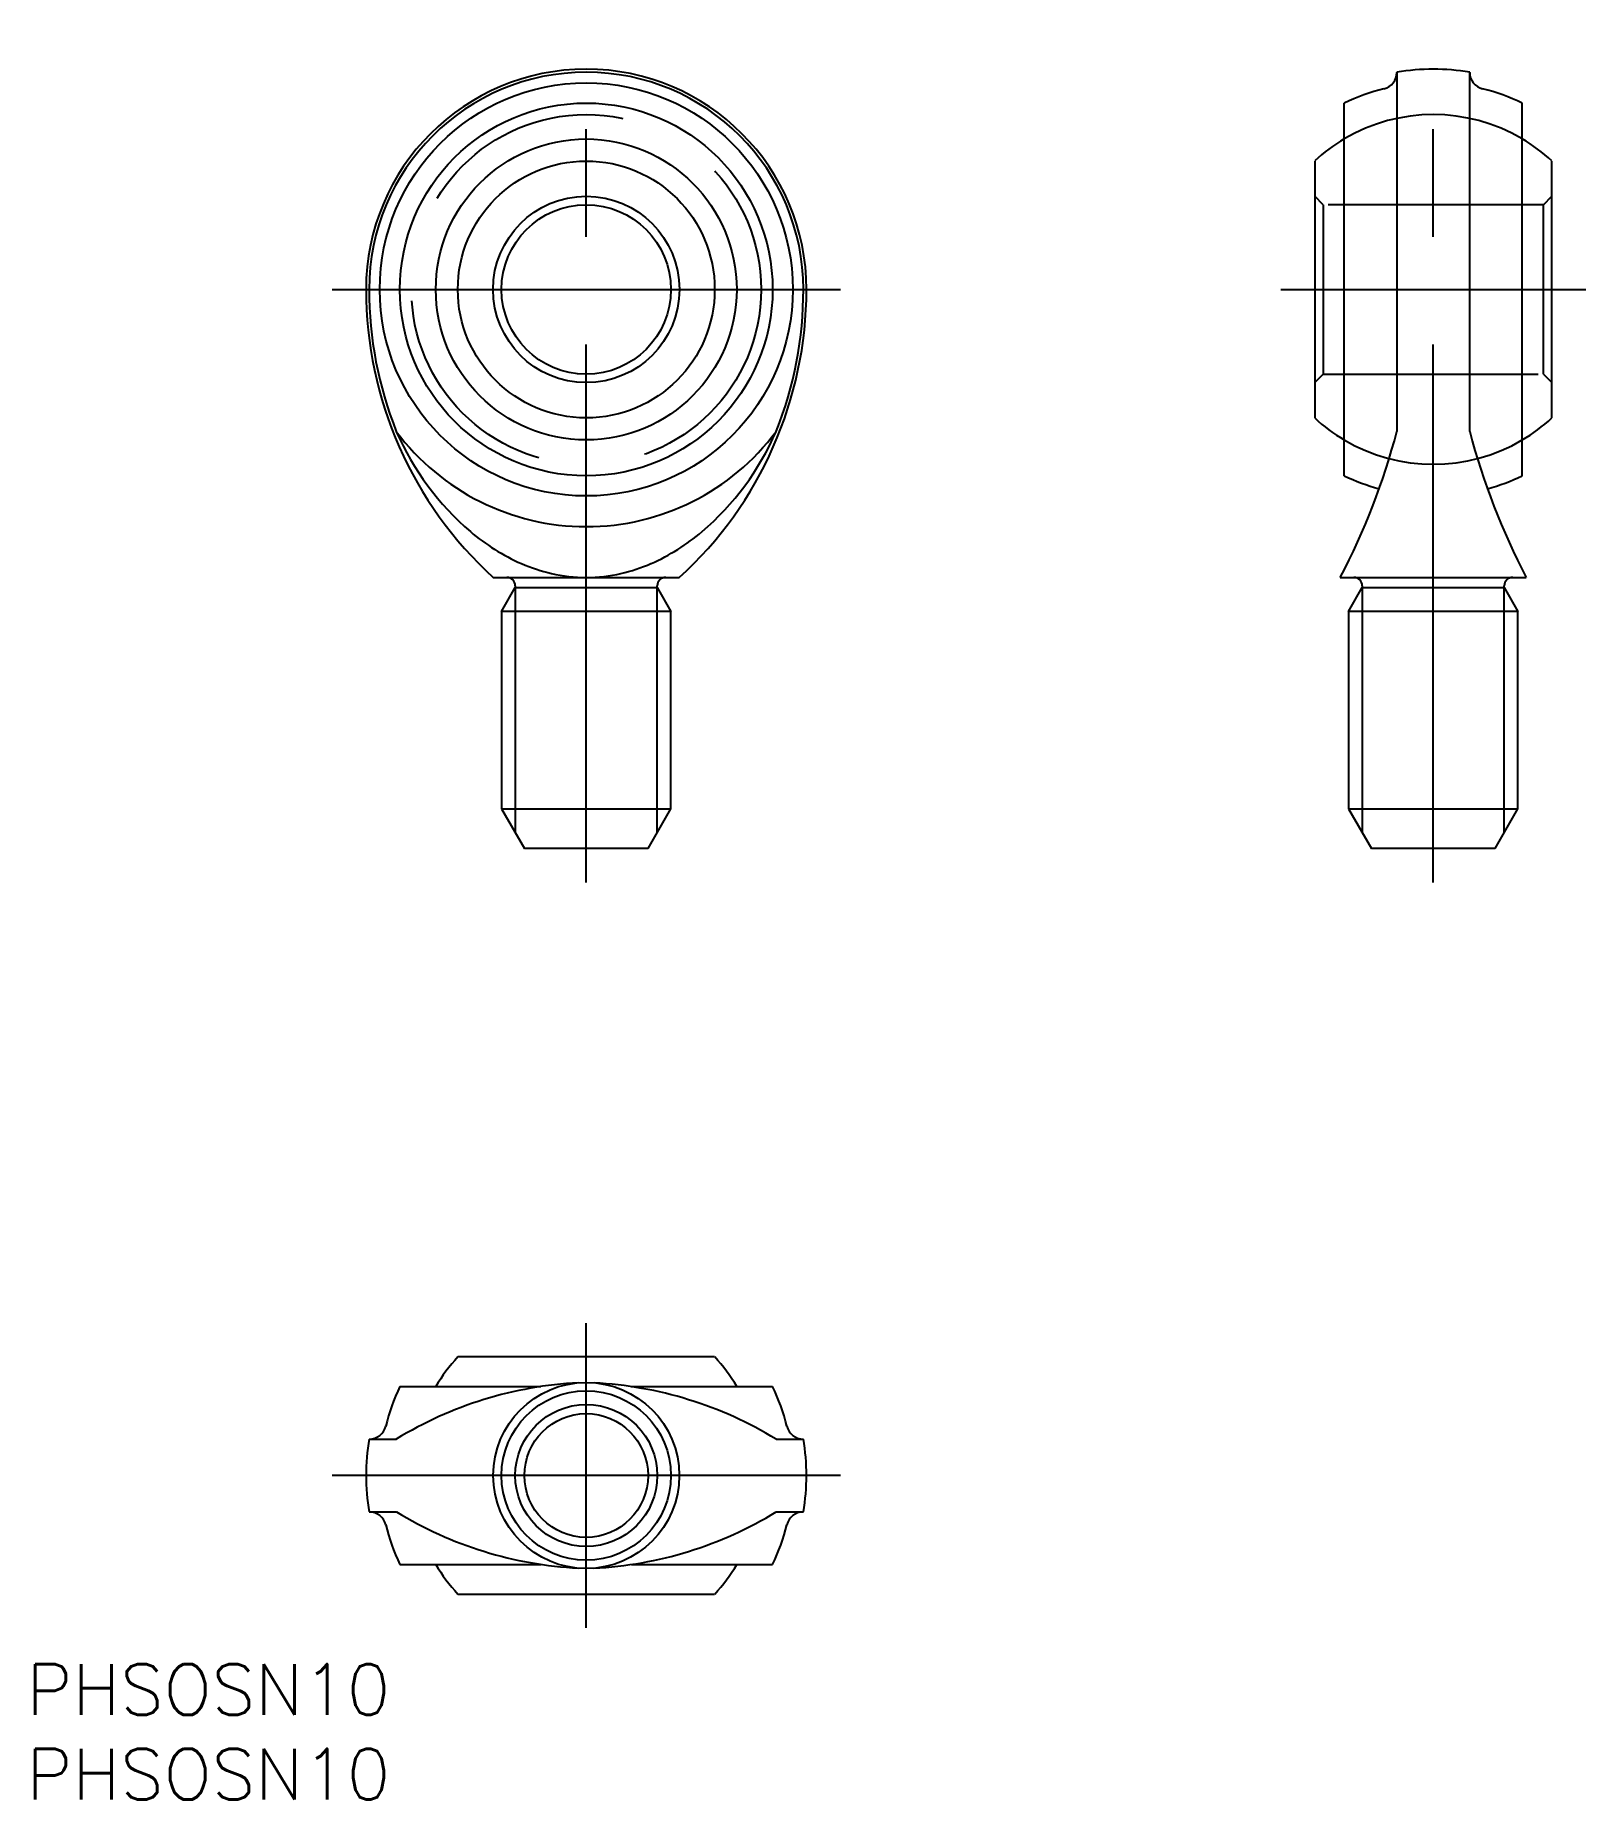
# Model space of a CAD drawing. Extents: x -33 to 59, y -19 to 85.
import ezdxf

# ---------------------------------------------------------------- set-up
doc = ezdxf.new("R2010")
doc.units = 0
doc.linetypes.add('CENTER', pattern=[50.8, 31.75, -6.35, 6.35, -6.35])
doc.linetypes.add('DASHED', pattern=[19.05, 12.7, -6.35])
doc.layers.get('0').update_dxf_attribs({"linetype": 'CONTINUOUS'})
doc.layers.add('CENTER', color=1, linetype='CENTER')
doc.styles.get("Standard").update_dxf_attribs({"font": 'txt.shx', "height": 3, "bigfont": 'bigfont.shx'})

msp = doc.modelspace()

# ---------------------------------------------------------------- linework, layer by layer
at = {"color": 7, "linetype": 'CONTINUOUS'}
for p, q in [((47.85, 82.82), (47.85, 61.62)), ((52.15, 61.62), (52.15, 82.82)), ((44.75, 59), (44.75, 81)), ((55.25, 59), (55.25, 81)), ((43, 77.58), (43, 62.42)), ((57, 62.42), (57, 77.58)), ((-5.49, 53), (5.49, 53)), ((-5, 51), (-4.19, 52.41)), ((-4.19, 52.5), (-4.19, 52.41)), ((-4.19, 52.41), (4.19, 52.41)), ((4.19, 52.41), (4.19, 52.5)), ((4.19, 52.41), (5, 51)), ((44.51, 53), (55.49, 53)), ((45, 51), (45.81, 52.41)), ((45.81, 52.5), (45.81, 52.41)), ((45.81, 52.41), (54.19, 52.41)), ((54.19, 52.41), (54.19, 52.5)), ((54.19, 52.41), (55, 51)), ((-5, 51), (-5, 39.34)), ((5, 51), (-5, 51)), ((5, 39.34), (5, 51)), ((45, 51), (45, 39.34)), ((55, 51), (45, 51)), ((55, 39.34), (55, 51)), ((-5, 39.34), (5, 39.34)), ((-5, 39.34), (-3.65, 37)), ((3.65, 37), (5, 39.34)), ((45, 39.34), (55, 39.34)), ((45, 39.34), (46.35, 37)), ((53.65, 37), (55, 39.34)), ((3.65, 37), (-3.65, 37)), ((53.65, 37), (46.35, 37)), ((7.58, 7), (-7.58, 7)), ((-11, 5.25), (-2.68, 5.25)), ((2.66, 5.25), (11, 5.25)), ((-12.82, 2.15), (-11.21, 2.15)), ((11.21, 2.15), (12.82, 2.15)), ((-12.82, -2.15), (-11.21, -2.15)), ((11.21, -2.15), (12.82, -2.15)), ((-11, -5.25), (-2.66, -5.25)), ((2.68, -5.25), (11, -5.25)), ((-7.58, -7), (7.58, -7))]:
    msp.add_line(p, q, dxfattribs=at)
at = {"color": 3, "linetype": 'DASHED'}
for p, q in [((43.5, 75), (43, 75.5)), ((43.5, 75), (43.5, 65)), ((56.5, 75), (43.5, 75)), ((56.5, 75), (57, 75.5)), ((56.5, 65), (56.5, 75)), ((43.5, 65), (43, 64.5)), ((43.5, 65), (56.5, 65)), ((56.5, 65), (57, 64.5))]:
    msp.add_line(p, q, dxfattribs=at)
at = {"color": 3, "linetype": 'CONTINUOUS'}
for p, q in [((-4.19, 52.41), (-4.19, 37.93)), ((4.19, 37.93), (4.19, 52.41)), ((45.81, 52.41), (45.81, 37.93)), ((54.19, 37.93), (54.19, 52.41))]:
    msp.add_line(p, q, dxfattribs=at)
at = {"color": 7, "linetype": 'CONTINUOUS'}
for centre, radius in [((0, 70), 12.19), ((0, 70), 11), ((0, 70), 8.88), ((0, 70), 7.58), ((0, 70), 5.5), ((0, 70), 5), ((0, 0), 5.49), ((0, 0), 5), ((0, 0), 3.65)]:
    msp.add_circle(centre, radius, dxfattribs=at)
at = {"color": 3, "linetype": 'DASHED'}
msp.add_circle((0, 70), 10.32, dxfattribs=at)
at = {"color": 3, "linetype": 'CONTINUOUS'}
msp.add_circle((0, 0), 4.19, dxfattribs=at)
at = {"color": 7, "linetype": 'CONTINUOUS'}
for centre, radius, start, end in [((0, 70), 13, 0, 180), ((0, 70), 12.82, 0, 180), ((46.85, 82.81), 1, 283.8182, 0), ((50, 70), 13, 80.4804, 99.5196), ((53.15, 82.81), 1, 180, 256.1818), ((50, 70), 12.19, 103.8182, 115.5139), ((50, 70), 12.19, 64.4861, 76.1818), ((50, 70), 10.32, 120.5787, 132.7105), ((50, 70), 10.32, 47.2895, 59.4213), ((10, 70), 23, 180, 227.6574), ((9.83, 70), 22.65, 179.9918, 201.7096), ((-10, 70), 23, 312.3426, 0), ((-9.83, 70), 22.65, 338.2923, 0.0064), ((0, 70), 14, 216.7699, 323.2301), ((3.9, 68.24), 16.5, 203.6633, 229.4193), ((-3.9, 68.24), 16.5, 310.5807, 336.3367), ((50, 70), 10.32, 227.2895, 239.4213), ((7.89, 72.16), 41.33, 332.3859, 345.23), ((92.03, 72.12), 41.24, 194.756, 207.6281), ((50, 70), 10.32, 300.5787, 312.7105), ((50, 70), 12.19, 244.4861, 254.7878), ((50, 70), 12.19, 285.2096, 295.5139), ((1.23, 65.24), 12.49, 229.754, 246.1081), ((-1.23, 65.24), 12.49, 293.8919, 310.246), ((0.25, 63.12), 10.15, 246.3498, 256.9309), ((0.01, 62.12), 9.12, 256.9528, 269.9396), ((-0.01, 62.12), 9.12, 270.0604, 283.0472), ((-0.25, 63.12), 10.15, 283.0691, 293.6502), ((-4.69, 52.5), 0.5, 0, 90), ((4.69, 52.5), 0.5, 90, 180), ((45.31, 52.5), 0.5, 0, 90), ((54.69, 52.5), 0.5, 90, 180), ((0, 0), 10.32, 137.2895, 149.4213), ((0, 0), 10.32, 30.5787, 42.7105), ((0, 0), 12.19, 154.4861, 166.1818), ((0.71, -17.38), 22.88, 92.9038, 121.4078), ((-0.75, -17.5), 23, 58.6688, 86.9791), ((0, 0), 12.19, 13.8182, 25.5139), ((0, 0), 13, 170.4804, 189.5196), ((-12.81, 3.15), 1, 270, 346.1818), ((12.81, 3.15), 1, 193.8182, 270), ((0, 0), 13, 350.4804, 9.5196), ((-12.81, -3.15), 1, 13.8182, 90), ((0, 0), 12.19, 193.8182, 205.5139), ((0.75, 17.5), 23, 238.6688, 266.9791), ((-0.71, 17.38), 22.88, 272.9038, 301.4078), ((0, 0), 12.19, 334.4861, 346.1818), ((12.81, -3.15), 1, 90, 166.1818), ((0, 0), 10.32, 210.5787, 222.7105), ((0, 0), 10.32, 317.2895, 329.4213)]:
    msp.add_arc(centre, radius, start, end, dxfattribs=at)
at = {"color": 3, "linetype": 'DASHED'}
for start, end in [(59.4213, 120.5787), (239.4213, 300.5787)]:
    msp.add_arc((50, 70), 10.32, start, end, dxfattribs=at)
at = {"layer": 'CENTER', "color": 1, "linetype": 'CENTER'}
for p, q in [((0, 35), (0, 85)), ((50, 35), (50, 85)), ((-15, 70), (15, 70)), ((41, 70), (59, 70)), ((0, -9), (0, 9)), ((15, 0), (-15, 0))]:
    msp.add_line(p, q, dxfattribs=at)

# ---------------------------------------------------------------- texts
at = {"color": 7, "linetype": 'CONTINUOUS'}
for p in [(-33.04, -14.13), (-33.04, -19.13)]:
    msp.add_text('PHSOSN10', height=3, dxfattribs=at).set_placement(p)

doc.saveas('drawing.dxf')
